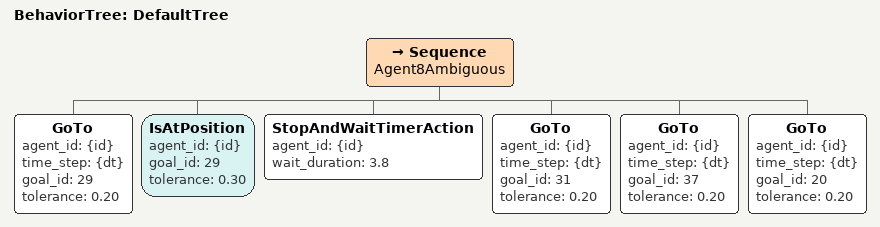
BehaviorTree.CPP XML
<?xml version="1.0" encoding="UTF-8"?>
<root main_tree_to_execute="DefaultTree" BTCPP_format="4">
  <include path="BTRegularNav.xml" />

  <BehaviorTree ID="DefaultTree">
<Sequence name="Agent8Ambiguous">
  <GoTo agent_id="{id}" time_step="{dt}" goal_id="29" tolerance="0.20"/>
  <IsAtPosition agent_id="{id}" goal_id="29" tolerance="0.30"/>
  <StopAndWaitTimerAction agent_id="{id}" wait_duration="3.8"/>
  <GoTo agent_id="{id}" time_step="{dt}" goal_id="31" tolerance="0.20"/>
  <GoTo agent_id="{id}" time_step="{dt}" goal_id="37" tolerance="0.20"/>
  <GoTo agent_id="{id}" time_step="{dt}" goal_id="20" tolerance="0.20"/>
</Sequence>
  </BehaviorTree>
</root>
